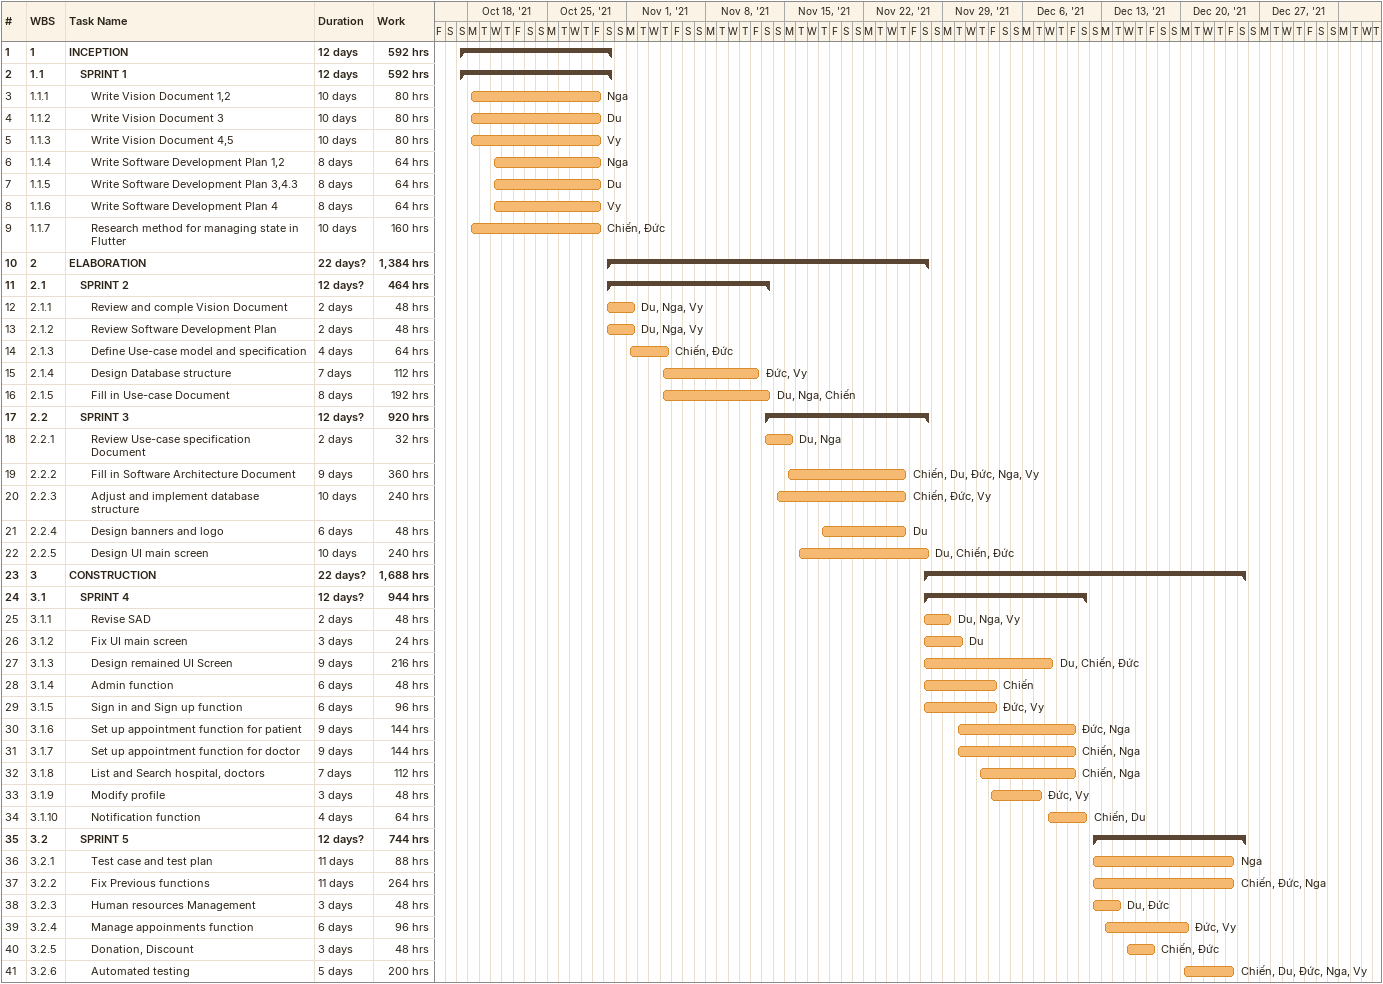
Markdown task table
| ID | WBS | Task | Duration | Start | Finish | Resources | Work (h) |
|---|---|---|---|---|---|---|---|
| 1 | 1 | **INCEPTION** | 12d | 2021-10-17 | 2021-10-30 |  | 592 |
| 2 | 1.1 | **SPRINT 1** | 12d | 2021-10-17 | 2021-10-30 |  | 592 |
| 3 | 1.1.1 | Write Vision Document 1,2 | 10d | 2021-10-18 | 2021-10-29 | Nga | 80 |
| 4 | 1.1.2 | Write Vision Document 3 | 10d | 2021-10-18 | 2021-10-29 | Du | 80 |
| 5 | 1.1.3 | Write Vision Document 4,5 | 10d | 2021-10-18 | 2021-10-29 | Vy | 80 |
| 6 | 1.1.4 | Write Software Development Plan 1,2 | 8d | 2021-10-20 | 2021-10-29 | Nga | 64 |
| 7 | 1.1.5 | Write Software Development Plan 3,4.3 | 8d | 2021-10-20 | 2021-10-29 | Du | 64 |
| 8 | 1.1.6 | Write Software Development Plan 4 | 8d | 2021-10-20 | 2021-10-29 | Vy | 64 |
| 9 | 1.1.7 | Research method for managing state in Flutter | 10d | 2021-10-18 | 2021-10-29 | Chiến, Đức | 160 |
| 10 | 2 | **ELABORATION** | 22d? | 2021-10-30 | 2021-11-27 |  | 1384 |
| 11 | 2.1 | **SPRINT 2** | 12d? | 2021-10-30 | 2021-11-13 |  | 464 |
| 12 | 2.1.1 | Review and comple Vision Document | 2d | 2021-10-30 | 2021-11-01 | Du, Nga, Vy | 48 |
| 13 | 2.1.2 | Review Software Development Plan | 2d | 2021-10-30 | 2021-11-01 | Du, Nga, Vy | 48 |
| 14 | 2.1.3 | Define Use-case model and specification | 4d | 2021-11-01 | 2021-11-04 | Chiến, Đức | 64 |
| 15 | 2.1.4 | Design Database structure | 7d | 2021-11-04 | 2021-11-12 | Đức, Vy | 112 |
| 16 | 2.1.5 | Fill in Use-case Document | 8d | 2021-11-04 | 2021-11-13 | Du, Nga, Chiến | 192 |
| 17 | 2.2 | **SPRINT 3** | 12d? | 2021-11-13 | 2021-11-27 |  | 920 |
| 18 | 2.2.1 | Review Use-case specification Document | 2d | 2021-11-13 | 2021-11-15 | Du, Nga | 32 |
| 19 | 2.2.2 | Fill in Software Architecture Document | 9d | 2021-11-15 | 2021-11-25 | Chiến, Du, Đức, Nga, Vy | 360 |
| 20 | 2.2.3 | Adjust and implement database structure | 10d | 2021-11-14 | 2021-11-25 | Chiến, Đức, Vy | 240 |
| 21 | 2.2.4 | Design banners and logo | 6d | 2021-11-18 | 2021-11-25 | Du | 48 |
| 22 | 2.2.5 | Design UI main screen | 10d | 2021-11-16 | 2021-11-27 | Du, Chiến, Đức | 240 |
| 23 | 3 | **CONSTRUCTION** | 22d? | 2021-11-27 | 2021-12-25 |  | 1688 |
| 24 | 3.1 | **SPRINT 4** | 12d? | 2021-11-27 | 2021-12-11 |  | 944 |
| 25 | 3.1.1 | Revise SAD | 2d | 2021-11-27 | 2021-11-29 | Du, Nga, Vy | 48 |
| 26 | 3.1.2 | Fix UI main screen | 3d | 2021-11-27 | 2021-11-30 | Du | 24 |
| 27 | 3.1.3 | Design remained UI Screen | 9d | 2021-11-27 | 2021-12-08 | Du, Chiến, Đức | 216 |
| 28 | 3.1.4 | Admin function | 6d | 2021-11-27 | 2021-12-03 | Chiến | 48 |
| 29 | 3.1.5 | Sign in and Sign up function | 6d | 2021-11-27 | 2021-12-03 | Đức, Vy | 96 |
| 30 | 3.1.6 | Set up appointment function for patient | 9d | 2021-11-30 | 2021-12-10 | Đức, Nga | 144 |
| 31 | 3.1.7 | Set up appointment function for doctor | 9d | 2021-11-30 | 2021-12-10 | Chiến, Nga | 144 |
| 32 | 3.1.8 | List and Search hospital, doctors | 7d | 2021-12-02 | 2021-12-10 | Chiến, Nga | 112 |
| 33 | 3.1.9 | Modify profile | 3d | 2021-12-03 | 2021-12-07 | Đức, Vy | 48 |
| 34 | 3.1.10 | Notification function | 4d | 2021-12-08 | 2021-12-11 | Chiến, Du | 64 |
| 35 | 3.2 | **SPRINT 5** | 12d? | 2021-12-12 | 2021-12-25 |  | 744 |
| 36 | 3.2.1 | Test case and test plan | 11d | 2021-12-12 | 2021-12-24 | Nga | 88 |
| 37 | 3.2.2 | Fix Previous functions | 11d | 2021-12-12 | 2021-12-24 | Chiến, Đức, Nga | 264 |
| 38 | 3.2.3 | Human resources Management | 3d | 2021-12-12 | 2021-12-14 | Du, Đức | 48 |
| 39 | 3.2.4 | Manage appoinments function | 6d | 2021-12-13 | 2021-12-20 | Đức, Vy | 96 |
| 40 | 3.2.5 | Donation, Discount | 3d | 2021-12-15 | 2021-12-17 | Chiến, Đức | 48 |
| 41 | 3.2.6 | Automated testing | 5d | 2021-12-20 | 2021-12-24 | Chiến, Du, Đức, Nga, Vy | 200 |
